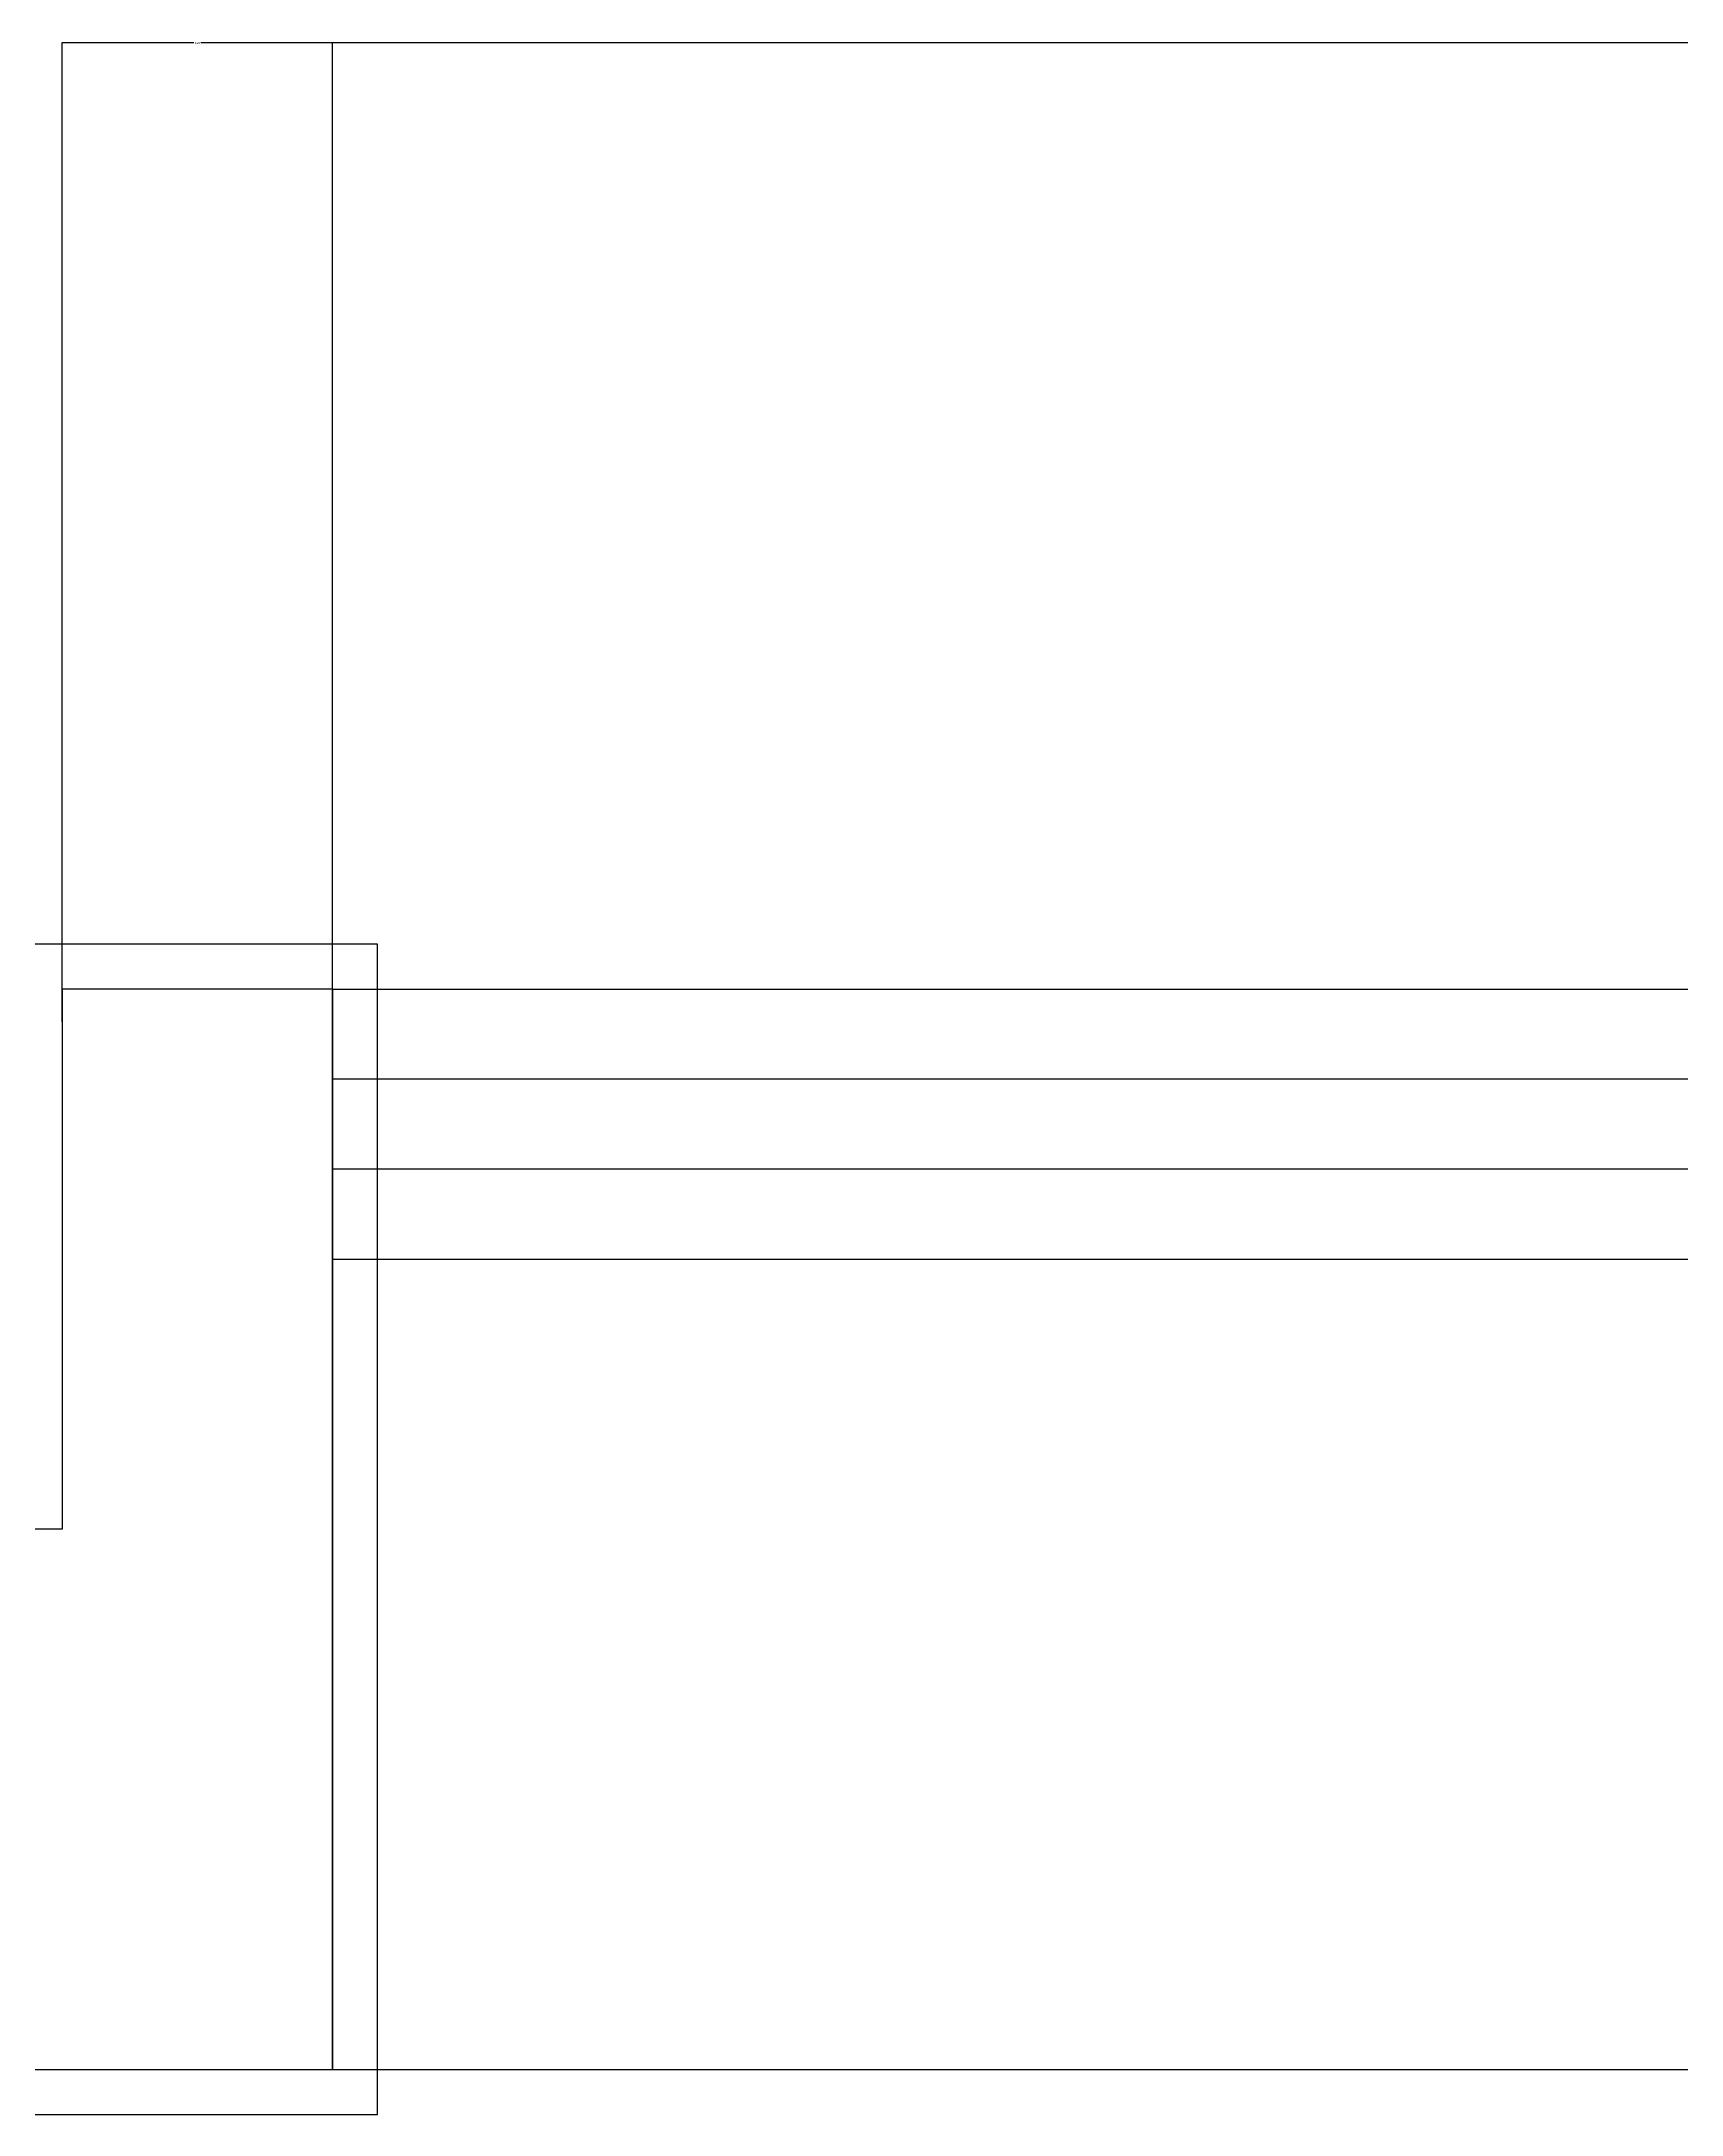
# Model space of a CAD drawing. Header units: metres. Extents: x -246 to 3512, y -2907 to 627.
# Drawn here: x 132 to 861, y -2035 to -1114 of the extents above; entities that cross this region are included whole.
import ezdxf

# ---------------------------------------------------------------- set-up
doc = ezdxf.new("R2010")
doc.units = ezdxf.units.M
for name, color, linetype in [('PUB_DIM', 3, 'Continuous'), ('PUB_TEXT', 7, 'Continuous'), ('PUB_WALL', 255, 'Continuous'), ('S_FLOOR', 2, 'Continuous'), ('S_SURFACE', 6, 'Continuous')]:
    doc.layers.add(name, color=color, linetype=linetype)
doc.dimstyles.get("Standard").update_dxf_attribs({"dimtxt": 2.5, "dimasz": 2.5, "dimexe": 1.25, "dimexo": 0.625, "dimtad": 1, "dimcen": 2.5, "dimazin": 3, "dimtfac": 1, "dimtmove": 0, "dimatfit": 3})

# ---------------------------------------------------------------- blocks, each defined once
blk = doc.blocks.new('_CLOSEDFILLED')
at = {"color": 0, "linetype": 'BYBLOCK'}
blk.add_solid([(-1, 0.2), (0, 0), (-1, -0.2)], dxfattribs=at)
blk = doc.blocks.new('*D2')
for p, q in [((1010.55, -1114.18), (260.8, -1114.18)), ((261.05, -1549.09), (261.05, -1114.18)), ((1761.3, -1114.18), (1011.55, -1114.18)), ((1761.05, -1549.09), (1761.05, -1114.18))]:
    blk.add_line(p, q)
at = {"layer": 'Defpoints'}
for p in [(1761.05, -1114.18), (261.05, -1549.09), (1761.05, -1549.09)]:
    blk.add_point(p, dxfattribs=at)
at = {"layer": 'PUB_DIM', "xscale": 0.25, "yscale": 0.25}
blk.add_blockref('_CLOSEDFILLED', (261.05, -1114.18), dxfattribs=at)
at = {"layer": 'PUB_DIM', "xscale": 0.25, "yscale": 0.25, "rotation": 180}
blk.add_blockref('_CLOSEDFILLED', (1761.05, -1114.18), dxfattribs=at)
at = {"layer": 'PUB_DIM', "insert": (1011.05, -1114.18), "char_height": 1, "attachment_point": 5}
blk.add_mtext('B', dxfattribs=at)
blk = doc.blocks.new('*D3')
for p, q in [((199.55, -1114.18), (140.8, -1114.18)), ((141.05, -1549.09), (141.05, -1114.18)), ((261.3, -1114.18), (202.55, -1114.18)), ((261.05, -1549.09), (261.05, -1114.18))]:
    blk.add_line(p, q)
at = {"layer": 'Defpoints'}
for p in [(261.05, -1114.18), (141.05, -1549.09), (261.05, -1549.09)]:
    blk.add_point(p, dxfattribs=at)
at = {"layer": 'PUB_DIM', "xscale": 0.25, "yscale": 0.25}
blk.add_blockref('_CLOSEDFILLED', (141.05, -1114.18), dxfattribs=at)
at = {"layer": 'PUB_DIM', "xscale": 0.25, "yscale": 0.25, "rotation": 180}
blk.add_blockref('_CLOSEDFILLED', (261.05, -1114.18), dxfattribs=at)
at = {"layer": 'PUB_DIM', "insert": (201.05, -1114.18), "char_height": 1, "attachment_point": 5}
blk.add_mtext('120', dxfattribs=at)

msp = doc.modelspace()

# ---------------------------------------------------------------- linework, layer by layer
at = {"layer": 'PUB_DIM'}
for p, q in [((261.05, -1534.55), (1761.05, -1534.55)), ((1761.05, -1574.55), (261.05, -1574.55)), ((1761.05, -1614.55), (261.05, -1614.55)), ((261.05, -1654.55), (1761.05, -1654.55))]:
    msp.add_line(p, q, dxfattribs=at)
at = {"layer": 'PUB_TEXT'}
msp.add_line((261.05, -2014.55), (1761.05, -2014.55), dxfattribs=at)
at = {"layer": 'PUB_WALL'}
msp.add_lwpolyline([(-202.08, -2014.55), (261.05, -2014.55), (261.05, -1654.55), (261.05, -1534.55), (141.05, -1534.55), (141.05, -1774.55), (-202.08, -1774.55)], dxfattribs=at)
at = {"layer": 'S_FLOOR'}
for p, q in [((141.05, -1534.55), (141.05, -1774.55)), ((261.05, -1534.55), (141.05, -1534.55)), ((261.05, -1534.55), (261.05, -2014.55)), ((141.05, -1774.55), (-202.08, -1774.55)), ((-202.08, -2014.55), (261.05, -2014.55))]:
    msp.add_line(p, q, dxfattribs=at)
at = {"layer": 'S_SURFACE'}
for p, q in [((281.05, -1514.55), (121.05, -1514.55)), ((281.05, -2034.55), (281.05, -1514.55)), ((-202.08, -2034.55), (281.05, -2034.55))]:
    msp.add_line(p, q, dxfattribs=at)

# ---------------------------------------------------------------- dimensions: what is measured, and where the dimension line sits
at = {"layer": 'PUB_DIM'}
dim = msp.add_linear_dim(base=(261.05, -1114.18), p1=(261.05, -1549.09), p2=(141.05, -1549.09), dimstyle='Standard', dxfattribs=at)
dim.commit()
dim.dimension.update_dxf_attribs({"geometry": '*D3', "text_midpoint": (201.05, -1114.18)})
dim = msp.add_linear_dim(base=(1761.05, -1114.18), p1=(1761.05, -1549.09), p2=(261.05, -1549.09), text='B', dimstyle='Standard', dxfattribs=at)
dim.commit()
dim.dimension.update_dxf_attribs({"geometry": '*D2', "text_midpoint": (1011.05, -1114.18)})

doc.saveas('drawing.dxf')
